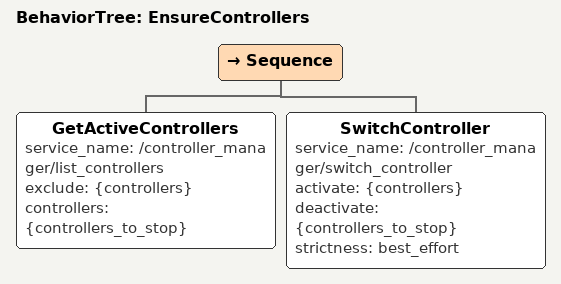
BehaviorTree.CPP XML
<?xml version="1.0" encoding="UTF-8"?>
<root BTCPP_format="4">

  <BehaviorTree ID="EnsureControllers">
    <Sequence>

      <!-- Which controllers are driving the robot right now? The ones we are
           about to activate are left out: they must not be stopped. -->
      <GetActiveControllers service_name="/controller_manager/list_controllers"
                            exclude="{controllers}"
                            controllers="{controllers_to_stop}"/>

      <!-- Stop them and start the requested ones, in one control cycle. -->
      <SwitchController service_name="/controller_manager/switch_controller"
                        activate="{controllers}"
                        deactivate="{controllers_to_stop}"
                        strictness="best_effort"/>

    </Sequence>
  </BehaviorTree>

</root>
